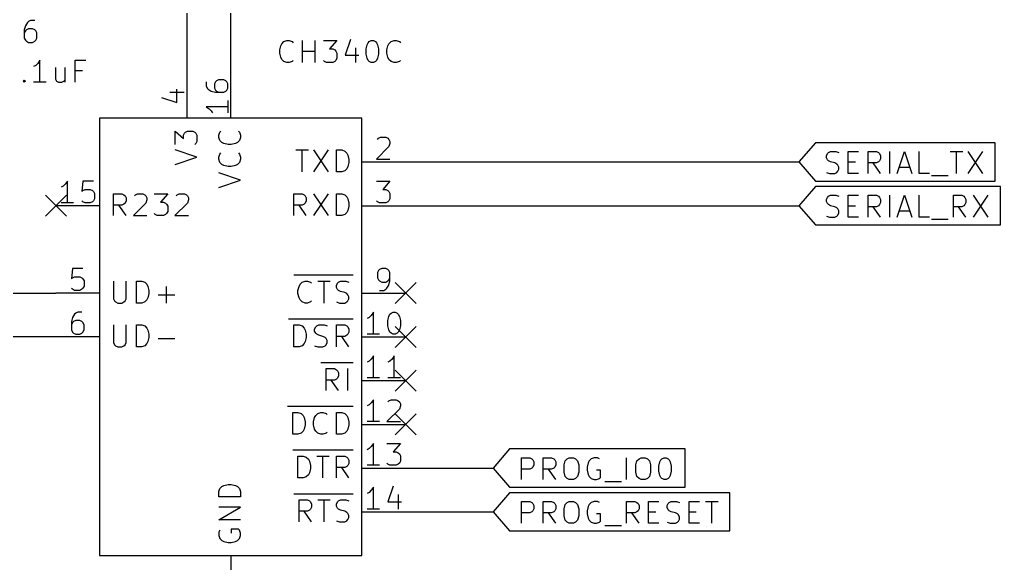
# Model space of a CAD drawing. Extents: x 0.4 to 16.1, y -11.3 to -0.4.
# Drawn here: x 5.917 to 8.161, y -2.918 to -1.675 of the extents above; entities that cross this region are included whole.
import ezdxf

# ---------------------------------------------------------------- set-up
doc = ezdxf.new("R2010")
doc.units = 0
doc.header["$MEASUREMENT"] = 0
for name, color, linetype in [('BLUE4', 5, 'CONTINUOUS'), ('BROWN2', 54, 'CONTINUOUS'), ('CYAN2', 4, 'CONTINUOUS'), ('LYELLOW', 51, 'CONTINUOUS'), ('MAGENTA2', 6, 'CONTINUOUS'), ('MAGENTA3', 221, 'CONTINUOUS')]:
    doc.layers.add(name, color=color, linetype=linetype)

msp = doc.modelspace()

# ---------------------------------------------------------------- linework, layer by layer
at = {"layer": 'BLUE4', "linetype": 'CONTINUOUS'}
for p, q in [((6.34362, -1.81667), (6.34362, -1.82619)), ((6.36505, -1.81667), (6.36267, -1.82143)), ((6.36743, -1.81428), (6.36505, -1.81667)), ((6.37219, -1.8119), (6.36743, -1.81428)), ((6.38409, -1.8119), (6.37219, -1.8119)), ((6.38885, -1.81428), (6.38409, -1.8119)), ((6.39124, -1.81667), (6.38885, -1.81428)), ((6.39362, -1.82143), (6.39124, -1.81667)), ((6.27695, -1.86428), (6.27695, -1.83333)), ((6.34362, -1.82619), (6.346, -1.83095)), ((6.346, -1.83095), (6.34838, -1.83333)), ((6.34838, -1.83333), (6.35552, -1.83809)), ((6.35552, -1.83809), (6.36505, -1.84047)), ((6.36267, -1.82143), (6.36267, -1.83095)), ((6.36267, -1.83095), (6.36505, -1.83571)), ((6.36505, -1.83571), (6.36743, -1.83809)), ((6.36743, -1.83809), (6.37219, -1.84047)), ((6.38409, -1.84047), (6.38885, -1.83809)), ((6.38885, -1.83809), (6.39124, -1.83571)), ((6.39124, -1.83571), (6.39362, -1.83095)), ((6.39362, -1.83095), (6.39362, -1.82143)), ((6.24124, -1.85238), (6.27695, -1.86428)), ((6.26028, -1.84047), (6.29362, -1.84047)), ((6.36505, -1.84047), (6.38409, -1.84047)), ((6.39362, -1.85952), (6.39362, -1.88809)), ((6.39362, -1.87381), (6.34362, -1.87381)), ((6.34362, -1.87381), (6.35076, -1.87857)), ((6.35076, -1.87857), (6.35552, -1.88333)), ((6.35552, -1.88333), (6.3579, -1.88809)), ((6.73571, -1.94838), (6.73809, -1.946)), ((6.73809, -1.946), (6.74285, -1.94362)), ((6.74285, -1.94362), (6.75476, -1.94362)), ((6.75476, -1.94362), (6.75952, -1.946)), ((6.75952, -1.946), (6.7619, -1.94838)), ((6.7619, -1.94838), (6.76428, -1.95314)), ((6.7619, -1.96505), (6.73333, -1.99362)), ((6.76428, -1.9579), (6.7619, -1.96505)), ((6.76428, -1.95314), (6.76428, -1.9579)), ((6.73333, -1.99362), (6.76428, -1.99362)), ((6.01667, -2.05552), (6.0119, -2.0579)), ((6.02143, -2.05076), (6.01667, -2.05552)), ((6.02619, -2.04362), (6.02143, -2.05076)), ((6.02619, -2.09362), (6.02619, -2.04362)), ((6.0619, -2.04362), (6.05952, -2.06743)), ((6.08571, -2.04362), (6.0619, -2.04362)), ((6.0619, -2.06505), (6.06667, -2.06267)), ((6.06667, -2.06267), (6.07857, -2.06267)), ((6.07857, -2.06267), (6.08333, -2.06505)), ((6.73333, -2.04362), (6.76428, -2.04362)), ((6.76428, -2.04362), (6.74762, -2.06267)), ((6.74762, -2.06267), (6.75476, -2.06267)), ((6.75476, -2.06267), (6.75952, -2.06505)), ((6.05952, -2.06743), (6.0619, -2.06505)), ((6.08333, -2.06505), (6.08571, -2.06743)), ((6.08571, -2.06743), (6.08809, -2.07219)), ((6.08809, -2.08409), (6.08571, -2.08885)), ((6.08809, -2.07219), (6.08809, -2.08409)), ((6.75952, -2.06505), (6.7619, -2.06743)), ((6.7619, -2.06743), (6.76428, -2.07219)), ((6.76428, -2.08409), (6.7619, -2.08885)), ((6.76428, -2.07219), (6.76428, -2.08409)), ((6.04047, -2.09362), (6.0119, -2.09362)), ((6.0619, -2.09124), (6.05952, -2.08885)), ((6.06667, -2.09362), (6.0619, -2.09124)), ((6.07857, -2.09362), (6.06667, -2.09362)), ((6.08333, -2.09124), (6.07857, -2.09362)), ((6.08571, -2.08885), (6.08333, -2.09124)), ((6.73571, -2.09124), (6.73333, -2.08885)), ((6.74047, -2.09362), (6.73571, -2.09124)), ((6.75476, -2.09362), (6.74047, -2.09362)), ((6.75952, -2.09124), (6.75476, -2.09362)), ((6.7619, -2.08885), (6.75952, -2.09124)), ((6.03809, -2.24362), (6.03571, -2.26743)), ((6.0619, -2.24362), (6.03809, -2.24362)), ((6.74524, -2.24362), (6.74047, -2.246)), ((6.75476, -2.24362), (6.74524, -2.24362)), ((6.75952, -2.246), (6.75476, -2.24362)), ((6.03571, -2.26743), (6.03809, -2.26505)), ((6.03809, -2.26505), (6.04285, -2.26267)), ((6.04285, -2.26267), (6.05476, -2.26267)), ((6.05476, -2.26267), (6.05952, -2.26505)), ((6.05952, -2.26505), (6.0619, -2.26743)), ((6.73809, -2.24838), (6.73571, -2.25314)), ((6.73571, -2.25314), (6.73571, -2.26505)), ((6.73571, -2.26505), (6.73809, -2.26981)), ((6.74047, -2.246), (6.73809, -2.24838)), ((6.7619, -2.24838), (6.75952, -2.246)), ((6.76428, -2.25314), (6.7619, -2.24838)), ((6.7619, -2.26981), (6.76428, -2.26505)), ((6.76428, -2.27219), (6.76428, -2.25314)), ((6.0619, -2.26743), (6.06428, -2.27219)), ((6.06428, -2.28409), (6.0619, -2.28885)), ((6.06428, -2.27219), (6.06428, -2.28409)), ((6.73809, -2.26981), (6.74047, -2.27219)), ((6.74047, -2.27219), (6.74524, -2.27457)), ((6.74524, -2.27457), (6.75476, -2.27457)), ((6.75476, -2.27457), (6.75952, -2.27219)), ((6.75714, -2.28885), (6.7619, -2.28171)), ((6.75952, -2.27219), (6.7619, -2.26981)), ((6.7619, -2.28171), (6.76428, -2.27219)), ((6.03809, -2.29124), (6.03571, -2.28885)), ((6.04285, -2.29362), (6.03809, -2.29124)), ((6.05476, -2.29362), (6.04285, -2.29362)), ((6.05952, -2.29124), (6.05476, -2.29362)), ((6.0619, -2.28885), (6.05952, -2.29124)), ((6.74047, -2.29362), (6.75, -2.29362)), ((6.75, -2.29362), (6.75476, -2.29124)), ((6.75476, -2.29124), (6.75714, -2.28885)), ((6.03809, -2.35552), (6.03571, -2.36505)), ((6.04285, -2.34838), (6.03809, -2.35552)), ((6.04524, -2.346), (6.04285, -2.34838)), ((6.05, -2.34362), (6.04524, -2.346)), ((6.05952, -2.34362), (6.05, -2.34362)), ((6.71667, -2.35552), (6.7119, -2.3579)), ((6.72143, -2.35076), (6.71667, -2.35552)), ((6.72619, -2.34362), (6.72143, -2.35076)), ((6.72619, -2.39362), (6.72619, -2.34362)), ((6.75952, -2.36267), (6.7619, -2.35314)), ((6.7619, -2.35314), (6.76428, -2.34838)), ((6.76428, -2.34838), (6.76667, -2.346)), ((6.76667, -2.346), (6.77143, -2.34362)), ((6.77143, -2.34362), (6.77619, -2.34362)), ((6.77619, -2.34362), (6.78095, -2.346)), ((6.78095, -2.346), (6.78333, -2.34838)), ((6.78333, -2.34838), (6.78571, -2.35314)), ((6.78571, -2.35314), (6.78809, -2.36267)), ((6.03571, -2.36505), (6.03571, -2.38409)), ((6.03809, -2.36743), (6.03571, -2.37219)), ((6.04047, -2.36505), (6.03809, -2.36743)), ((6.04524, -2.36267), (6.04047, -2.36505)), ((6.05476, -2.36267), (6.04524, -2.36267)), ((6.05952, -2.36505), (6.05476, -2.36267)), ((6.0619, -2.36743), (6.05952, -2.36505)), ((6.06428, -2.37219), (6.0619, -2.36743)), ((6.06428, -2.38409), (6.06428, -2.37219)), ((6.75952, -2.37457), (6.75952, -2.36267)), ((6.7619, -2.38409), (6.75952, -2.37457)), ((6.78809, -2.37457), (6.78571, -2.38409)), ((6.78809, -2.36267), (6.78809, -2.37457)), ((6.03571, -2.38409), (6.03809, -2.38885)), ((6.03809, -2.38885), (6.04047, -2.39124)), ((6.04047, -2.39124), (6.04524, -2.39362)), ((6.04524, -2.39362), (6.05476, -2.39362)), ((6.05476, -2.39362), (6.05952, -2.39124)), ((6.05952, -2.39124), (6.0619, -2.38885)), ((6.0619, -2.38885), (6.06428, -2.38409)), ((6.74047, -2.39362), (6.7119, -2.39362)), ((6.76428, -2.38885), (6.7619, -2.38409)), ((6.76667, -2.39124), (6.76428, -2.38885)), ((6.77143, -2.39362), (6.76667, -2.39124)), ((6.77619, -2.39362), (6.77143, -2.39362)), ((6.78095, -2.39124), (6.77619, -2.39362)), ((6.78333, -2.38885), (6.78095, -2.39124)), ((6.78571, -2.38409), (6.78333, -2.38885)), ((6.72619, -2.44362), (6.72143, -2.45076)), ((6.72619, -2.49362), (6.72619, -2.44362)), ((6.77381, -2.44362), (6.76905, -2.45076)), ((6.77381, -2.49362), (6.77381, -2.44362)), ((6.71667, -2.45552), (6.7119, -2.4579)), ((6.72143, -2.45076), (6.71667, -2.45552)), ((6.76428, -2.45552), (6.75952, -2.4579)), ((6.76905, -2.45076), (6.76428, -2.45552)), ((6.74047, -2.49362), (6.7119, -2.49362)), ((6.78809, -2.49362), (6.75952, -2.49362)), ((6.71667, -2.55552), (6.7119, -2.5579)), ((6.72143, -2.55076), (6.71667, -2.55552)), ((6.72619, -2.54362), (6.72143, -2.55076)), ((6.72619, -2.59362), (6.72619, -2.54362)), ((6.75952, -2.54838), (6.7619, -2.546)), ((6.7619, -2.546), (6.76667, -2.54362)), ((6.76667, -2.54362), (6.77857, -2.54362)), ((6.77857, -2.54362), (6.78333, -2.546)), ((6.78333, -2.546), (6.78571, -2.54838)), ((6.78571, -2.54838), (6.78809, -2.55314)), ((6.78809, -2.5579), (6.78571, -2.56505)), ((6.78809, -2.55314), (6.78809, -2.5579)), ((6.78571, -2.56505), (6.75714, -2.59362)), ((6.74047, -2.59362), (6.7119, -2.59362)), ((6.75714, -2.59362), (6.78809, -2.59362)), ((6.72619, -2.64362), (6.72143, -2.65076)), ((6.72619, -2.69362), (6.72619, -2.64362)), ((6.75714, -2.64362), (6.78809, -2.64362)), ((6.78809, -2.64362), (6.77143, -2.66267)), ((6.71667, -2.65552), (6.7119, -2.6579)), ((6.72143, -2.65076), (6.71667, -2.65552)), ((6.77143, -2.66267), (6.77857, -2.66267)), ((6.77857, -2.66267), (6.78333, -2.66505)), ((6.78333, -2.66505), (6.78571, -2.66743)), ((6.78571, -2.66743), (6.78809, -2.67219)), ((6.75952, -2.69124), (6.75714, -2.68885)), ((6.76428, -2.69362), (6.75952, -2.69124)), ((6.78333, -2.69124), (6.77857, -2.69362)), ((6.78571, -2.68885), (6.78333, -2.69124)), ((6.78809, -2.68409), (6.78571, -2.68885)), ((6.78809, -2.67219), (6.78809, -2.68409)), ((6.74047, -2.69362), (6.7119, -2.69362)), ((6.77857, -2.69362), (6.76428, -2.69362)), ((6.71667, -2.75552), (6.7119, -2.7579)), ((6.72143, -2.75076), (6.71667, -2.75552)), ((6.72619, -2.74362), (6.72143, -2.75076)), ((6.72619, -2.79362), (6.72619, -2.74362)), ((6.77143, -2.74124), (6.75952, -2.77695)), ((6.75952, -2.77695), (6.79047, -2.77695)), ((6.78333, -2.76028), (6.78333, -2.79362)), ((6.74047, -2.79362), (6.7119, -2.79362))]:
    msp.add_line(p, q, dxfattribs=at)
at = {"layer": 'BROWN2', "linetype": 'CONTINUOUS'}
for p, q in [((6.3, -1.9), (6.3, -1.8)), ((6.4, -1.9), (6.4, -1.8)), ((6.1, -1.9), (6.1, -2.9)), ((6.7, -1.9), (6.1, -1.9)), ((6.1, -1.9), (6.1, -2.9)), ((6.7, -1.9), (6.1, -1.9)), ((6.7, -2.9), (6.7, -1.9)), ((6.7, -2.9), (6.7, -1.9)), ((7.7375, -1.95624), (7.7, -2)), ((8.14883, -1.95624), (7.7375, -1.95624)), ((8.14883, -2), (8.14883, -1.95624)), ((7.76265, -1.98572), (7.76503, -1.98095)), ((7.76265, -1.99048), (7.76265, -1.98572)), ((7.76503, -1.99524), (7.76265, -1.99048)), ((7.76503, -1.98095), (7.76741, -1.97857)), ((7.76741, -1.99762), (7.76503, -1.99524)), ((7.76741, -1.97857), (7.77217, -1.97619)), ((7.77217, -1.97619), (7.78407, -1.97619)), ((7.78407, -1.97619), (7.79122, -1.97857)), ((7.81265, -2.02619), (7.81265, -1.97619)), ((7.81265, -1.97619), (7.83646, -1.97619)), ((7.85789, -2.02619), (7.85789, -1.97619)), ((7.85789, -1.97619), (7.87693, -1.97619)), ((7.87693, -1.97619), (7.8817, -1.97857)), ((7.8817, -1.97857), (7.88407, -1.98095)), ((7.88407, -1.98095), (7.88646, -1.98572)), ((7.88646, -1.99286), (7.88407, -1.99762)), ((7.88646, -1.98572), (7.88646, -1.99286)), ((7.90789, -2.02619), (7.90789, -1.97619)), ((7.92455, -2.02619), (7.94122, -1.97619)), ((7.94122, -1.97619), (7.95789, -2.02619)), ((7.97455, -2.02619), (7.97455, -1.97619)), ((8.04598, -1.97619), (8.07455, -1.97619)), ((8.06027, -2.02619), (8.06027, -1.97619)), ((8.08646, -1.97619), (8.11979, -2.02619)), ((8.11979, -1.97619), (8.08646, -2.02619)), ((6.7, -2), (6.8, -2)), ((7.7, -2), (7.7375, -2.04376)), ((7.77217, -2), (7.76741, -1.99762)), ((7.7817, -2.00238), (7.77217, -2)), ((7.78646, -2.00476), (7.7817, -2.00238)), ((7.78884, -2.00715), (7.78646, -2.00476)), ((7.79122, -2.01191), (7.78884, -2.00715)), ((7.78884, -2.02143), (7.79122, -2.01667)), ((7.79122, -2.01667), (7.79122, -2.01191)), ((7.81265, -2), (7.82931, -2)), ((7.87693, -2.00238), (7.85789, -2.00238)), ((7.88646, -2.02619), (7.86979, -2.00238)), ((7.8817, -2), (7.87693, -2.00238)), ((7.88407, -1.99762), (7.8817, -2)), ((7.92931, -2.01191), (7.95313, -2.01191)), ((8.14883, -2.04376), (8.14883, -2)), ((7.76265, -2.02381), (7.76979, -2.02619)), ((7.76979, -2.02619), (7.7817, -2.02619)), ((7.7817, -2.02619), (7.78646, -2.02381)), ((7.78646, -2.02381), (7.78884, -2.02143)), ((7.83646, -2.02619), (7.81265, -2.02619)), ((7.99836, -2.02619), (7.97455, -2.02619)), ((8.00313, -2.03095), (8.04122, -2.03095)), ((7.7375, -2.05624), (7.7, -2.1)), ((7.7375, -2.04376), (8.14883, -2.04376)), ((8.16073, -2.05624), (7.7375, -2.05624)), ((8.16073, -2.1), (8.16073, -2.05624)), ((7.76265, -2.08572), (7.76503, -2.08095)), ((7.76265, -2.09048), (7.76265, -2.08572)), ((7.76503, -2.08095), (7.76741, -2.07857)), ((7.76741, -2.07857), (7.77217, -2.07619)), ((7.77217, -2.07619), (7.78407, -2.07619)), ((7.78407, -2.07619), (7.79122, -2.07857)), ((7.81265, -2.12619), (7.81265, -2.07619)), ((7.81265, -2.07619), (7.83646, -2.07619)), ((7.85789, -2.12619), (7.85789, -2.07619)), ((7.85789, -2.07619), (7.87693, -2.07619)), ((7.87693, -2.07619), (7.8817, -2.07857)), ((7.8817, -2.07857), (7.88407, -2.08095)), ((7.88407, -2.08095), (7.88646, -2.08572)), ((7.88646, -2.08572), (7.88646, -2.09286)), ((7.90789, -2.12619), (7.90789, -2.07619)), ((7.92455, -2.12619), (7.94122, -2.07619)), ((7.94122, -2.07619), (7.95789, -2.12619)), ((7.97455, -2.12619), (7.97455, -2.07619)), ((8.05313, -2.12619), (8.05313, -2.07619)), ((8.05313, -2.07619), (8.07217, -2.07619)), ((8.07217, -2.07619), (8.07693, -2.07857)), ((8.07693, -2.07857), (8.07931, -2.08095)), ((8.07931, -2.08095), (8.0817, -2.08572)), ((8.0817, -2.08572), (8.0817, -2.09286)), ((8.09836, -2.07619), (8.1317, -2.12619)), ((8.1317, -2.07619), (8.09836, -2.12619)), ((6.1, -2.1), (6, -2.1)), ((6.7, -2.1), (6.8, -2.1)), ((7.7, -2.1), (7.7375, -2.14376)), ((7.76503, -2.09524), (7.76265, -2.09048)), ((7.76741, -2.09762), (7.76503, -2.09524)), ((7.77217, -2.1), (7.76741, -2.09762)), ((7.7817, -2.10238), (7.77217, -2.1)), ((7.78646, -2.10476), (7.7817, -2.10238)), ((7.78884, -2.10715), (7.78646, -2.10476)), ((7.79122, -2.11191), (7.78884, -2.10715)), ((7.81265, -2.1), (7.82931, -2.1)), ((7.87693, -2.10238), (7.85789, -2.10238)), ((7.88646, -2.12619), (7.86979, -2.10238)), ((7.8817, -2.1), (7.87693, -2.10238)), ((7.88407, -2.09762), (7.8817, -2.1)), ((7.88646, -2.09286), (7.88407, -2.09762)), ((8.07217, -2.10238), (8.05313, -2.10238)), ((8.0817, -2.12619), (8.06503, -2.10238)), ((8.07693, -2.1), (8.07217, -2.10238)), ((8.07931, -2.09762), (8.07693, -2.1)), ((8.0817, -2.09286), (8.07931, -2.09762)), ((8.16073, -2.14376), (8.16073, -2.1)), ((7.76265, -2.12381), (7.76979, -2.12619)), ((7.76979, -2.12619), (7.7817, -2.12619)), ((7.7817, -2.12619), (7.78646, -2.12381)), ((7.78646, -2.12381), (7.78884, -2.12143)), ((7.78884, -2.12143), (7.79122, -2.11667)), ((7.79122, -2.11667), (7.79122, -2.11191)), ((7.83646, -2.12619), (7.81265, -2.12619)), ((7.92931, -2.11191), (7.95313, -2.11191)), ((7.99836, -2.12619), (7.97455, -2.12619)), ((8.00313, -2.13095), (8.04122, -2.13095)), ((7.7375, -2.14376), (8.16073, -2.14376)), ((6.1, -2.3), (6, -2.3)), ((6.7, -2.3), (6.8, -2.3)), ((6.1, -2.4), (6, -2.4)), ((6.7, -2.4), (6.8, -2.4)), ((6.7, -2.5), (6.8, -2.5)), ((6.7, -2.6), (6.8, -2.6)), ((7.0375, -2.65624), (7, -2.7)), ((7.4393, -2.65624), (7.0375, -2.65624)), ((7.4393, -2.7), (7.4393, -2.65624)), ((7.06503, -2.72619), (7.06503, -2.67619)), ((7.06503, -2.67619), (7.08407, -2.67619)), ((7.08407, -2.67619), (7.08884, -2.67857)), ((7.08884, -2.67857), (7.09122, -2.68095)), ((7.09122, -2.68095), (7.0936, -2.68572)), ((7.0936, -2.68572), (7.0936, -2.69286)), ((7.11503, -2.72619), (7.11503, -2.67619)), ((7.11503, -2.67619), (7.13407, -2.67619)), ((7.13407, -2.67619), (7.13884, -2.67857)), ((7.13884, -2.67857), (7.14122, -2.68095)), ((7.14122, -2.68095), (7.1436, -2.68572)), ((7.1436, -2.68572), (7.1436, -2.69286)), ((7.16265, -2.69286), (7.16503, -2.68333)), ((7.16503, -2.68333), (7.16979, -2.67857)), ((7.16979, -2.67857), (7.17455, -2.67619)), ((7.17455, -2.67619), (7.18407, -2.67619)), ((7.18407, -2.67619), (7.18884, -2.67857)), ((7.18884, -2.67857), (7.1936, -2.68333)), ((7.1936, -2.68333), (7.19598, -2.69286)), ((7.21741, -2.6881), (7.21503, -2.69762)), ((7.21979, -2.68333), (7.21741, -2.6881)), ((7.22455, -2.67857), (7.21979, -2.68333)), ((7.2317, -2.67619), (7.22455, -2.67857)), ((7.23884, -2.67619), (7.2317, -2.67619)), ((7.2436, -2.67857), (7.23884, -2.67619)), ((7.3055, -2.72619), (7.3055, -2.67619)), ((7.32693, -2.69286), (7.32931, -2.68333)), ((7.32931, -2.68333), (7.33407, -2.67857)), ((7.33407, -2.67857), (7.33884, -2.67619)), ((7.33884, -2.67619), (7.34836, -2.67619)), ((7.34836, -2.67619), (7.35313, -2.67857)), ((7.35313, -2.67857), (7.35789, -2.68333)), ((7.35789, -2.68333), (7.36027, -2.69286)), ((7.37931, -2.69524), (7.3817, -2.68572)), ((7.3817, -2.68572), (7.38407, -2.68095)), ((7.38407, -2.68095), (7.38646, -2.67857)), ((7.38646, -2.67857), (7.39122, -2.67619)), ((7.39122, -2.67619), (7.39598, -2.67619)), ((7.39598, -2.67619), (7.40074, -2.67857)), ((7.40074, -2.67857), (7.40313, -2.68095)), ((7.40313, -2.68095), (7.4055, -2.68572)), ((7.4055, -2.68572), (7.40789, -2.69524)), ((6.7, -2.7), (6.8, -2.7)), ((7, -2.7), (7.0375, -2.74376)), ((7.08407, -2.70238), (7.06503, -2.70238)), ((7.08884, -2.7), (7.08407, -2.70238)), ((7.09122, -2.69762), (7.08884, -2.7)), ((7.0936, -2.69286), (7.09122, -2.69762)), ((7.13407, -2.70238), (7.11503, -2.70238)), ((7.1436, -2.72619), (7.12693, -2.70238)), ((7.13884, -2.7), (7.13407, -2.70238)), ((7.14122, -2.69762), (7.13884, -2.7)), ((7.1436, -2.69286), (7.14122, -2.69762)), ((7.16265, -2.70952), (7.16265, -2.69286)), ((7.16503, -2.71905), (7.16265, -2.70952)), ((7.19598, -2.70952), (7.1936, -2.71905)), ((7.19598, -2.69286), (7.19598, -2.70952)), ((7.21503, -2.69762), (7.21503, -2.70476)), ((7.21503, -2.70476), (7.21741, -2.71429)), ((7.21741, -2.71429), (7.21979, -2.71905)), ((7.24598, -2.70476), (7.23646, -2.70476)), ((7.24598, -2.72143), (7.24598, -2.70476)), ((7.32693, -2.70952), (7.32693, -2.69286)), ((7.32931, -2.71905), (7.32693, -2.70952)), ((7.36027, -2.70952), (7.35789, -2.71905)), ((7.36027, -2.69286), (7.36027, -2.70952)), ((7.37931, -2.70715), (7.37931, -2.69524)), ((7.3817, -2.71667), (7.37931, -2.70715)), ((7.40789, -2.70715), (7.4055, -2.71667)), ((7.40789, -2.69524), (7.40789, -2.70715)), ((7.4393, -2.74376), (7.4393, -2.7)), ((7.16979, -2.72381), (7.16503, -2.71905)), ((7.17455, -2.72619), (7.16979, -2.72381)), ((7.18407, -2.72619), (7.17455, -2.72619)), ((7.18884, -2.72381), (7.18407, -2.72619)), ((7.1936, -2.71905), (7.18884, -2.72381)), ((7.21979, -2.71905), (7.22455, -2.72381)), ((7.22455, -2.72381), (7.2317, -2.72619)), ((7.2317, -2.72619), (7.23646, -2.72619)), ((7.23646, -2.72619), (7.2436, -2.72381)), ((7.2436, -2.72381), (7.24598, -2.72143)), ((7.2555, -2.73095), (7.2936, -2.73095)), ((7.33407, -2.72381), (7.32931, -2.71905)), ((7.33884, -2.72619), (7.33407, -2.72381)), ((7.34836, -2.72619), (7.33884, -2.72619)), ((7.35313, -2.72381), (7.34836, -2.72619)), ((7.35789, -2.71905), (7.35313, -2.72381)), ((7.38407, -2.72143), (7.3817, -2.71667)), ((7.38646, -2.72381), (7.38407, -2.72143)), ((7.39122, -2.72619), (7.38646, -2.72381)), ((7.39598, -2.72619), (7.39122, -2.72619)), ((7.40074, -2.72381), (7.39598, -2.72619)), ((7.40313, -2.72143), (7.40074, -2.72381)), ((7.4055, -2.71667), (7.40313, -2.72143)), ((7.0375, -2.75624), (7, -2.8)), ((7.0375, -2.74376), (7.4393, -2.74376)), ((7.54168, -2.75624), (7.0375, -2.75624)), ((7.54168, -2.8), (7.54168, -2.75624)), ((7.06503, -2.82619), (7.06503, -2.77619)), ((7.06503, -2.77619), (7.08407, -2.77619)), ((7.08407, -2.77619), (7.08884, -2.77857)), ((7.08884, -2.77857), (7.09122, -2.78095)), ((7.09122, -2.78095), (7.0936, -2.78572)), ((7.11503, -2.82619), (7.11503, -2.77619)), ((7.11503, -2.77619), (7.13407, -2.77619)), ((7.13407, -2.77619), (7.13884, -2.77857)), ((7.13884, -2.77857), (7.14122, -2.78095)), ((7.14122, -2.78095), (7.1436, -2.78572)), ((7.16503, -2.78333), (7.16979, -2.77857)), ((7.16979, -2.77857), (7.17455, -2.77619)), ((7.17455, -2.77619), (7.18407, -2.77619)), ((7.18407, -2.77619), (7.18884, -2.77857)), ((7.18884, -2.77857), (7.1936, -2.78333)), ((7.22455, -2.77857), (7.21979, -2.78333)), ((7.2317, -2.77619), (7.22455, -2.77857)), ((7.23884, -2.77619), (7.2317, -2.77619)), ((7.2436, -2.77857), (7.23884, -2.77619)), ((7.3055, -2.82619), (7.3055, -2.77619)), ((7.3055, -2.77619), (7.32455, -2.77619)), ((7.32455, -2.77619), (7.32931, -2.77857)), ((7.32931, -2.77857), (7.3317, -2.78095)), ((7.3317, -2.78095), (7.33407, -2.78572)), ((7.3555, -2.82619), (7.3555, -2.77619)), ((7.3555, -2.77619), (7.37931, -2.77619)), ((7.39836, -2.78572), (7.40074, -2.78095)), ((7.40074, -2.78095), (7.40313, -2.77857)), ((7.40313, -2.77857), (7.40789, -2.77619)), ((7.40789, -2.77619), (7.41979, -2.77619)), ((7.41979, -2.77619), (7.42693, -2.77857)), ((7.44836, -2.82619), (7.44836, -2.77619)), ((7.44836, -2.77619), (7.47217, -2.77619)), ((7.48646, -2.77619), (7.51503, -2.77619)), ((7.50074, -2.82619), (7.50074, -2.77619)), ((6.7, -2.8), (6.8, -2.8)), ((7, -2.8), (7.0375, -2.84376)), ((7.08407, -2.80238), (7.06503, -2.80238)), ((7.08884, -2.8), (7.08407, -2.80238)), ((7.09122, -2.79762), (7.08884, -2.8)), ((7.0936, -2.79286), (7.09122, -2.79762)), ((7.0936, -2.78572), (7.0936, -2.79286)), ((7.13407, -2.80238), (7.11503, -2.80238)), ((7.1436, -2.82619), (7.12693, -2.80238)), ((7.13884, -2.8), (7.13407, -2.80238)), ((7.14122, -2.79762), (7.13884, -2.8)), ((7.1436, -2.79286), (7.14122, -2.79762)), ((7.1436, -2.78572), (7.1436, -2.79286)), ((7.16265, -2.79286), (7.16503, -2.78333)), ((7.16265, -2.80952), (7.16265, -2.79286)), ((7.1936, -2.78333), (7.19598, -2.79286)), ((7.19598, -2.79286), (7.19598, -2.80952)), ((7.21741, -2.7881), (7.21503, -2.79762)), ((7.21503, -2.79762), (7.21503, -2.80476)), ((7.21979, -2.78333), (7.21741, -2.7881)), ((7.32455, -2.80238), (7.3055, -2.80238)), ((7.33407, -2.82619), (7.31741, -2.80238)), ((7.32931, -2.8), (7.32455, -2.80238)), ((7.3317, -2.79762), (7.32931, -2.8)), ((7.33407, -2.79286), (7.3317, -2.79762)), ((7.33407, -2.78572), (7.33407, -2.79286)), ((7.3555, -2.8), (7.37217, -2.8)), ((7.39836, -2.79048), (7.39836, -2.78572)), ((7.40074, -2.79524), (7.39836, -2.79048)), ((7.40313, -2.79762), (7.40074, -2.79524)), ((7.40789, -2.8), (7.40313, -2.79762)), ((7.41741, -2.80238), (7.40789, -2.8)), ((7.42217, -2.80476), (7.41741, -2.80238)), ((7.44836, -2.8), (7.46503, -2.8)), ((7.54168, -2.84376), (7.54168, -2.8)), ((7.16503, -2.81905), (7.16265, -2.80952)), ((7.16979, -2.82381), (7.16503, -2.81905)), ((7.17455, -2.82619), (7.16979, -2.82381)), ((7.18407, -2.82619), (7.17455, -2.82619)), ((7.18884, -2.82381), (7.18407, -2.82619)), ((7.1936, -2.81905), (7.18884, -2.82381)), ((7.19598, -2.80952), (7.1936, -2.81905)), ((7.21503, -2.80476), (7.21741, -2.81429)), ((7.21741, -2.81429), (7.21979, -2.81905)), ((7.21979, -2.81905), (7.22455, -2.82381)), ((7.22455, -2.82381), (7.2317, -2.82619)), ((7.2317, -2.82619), (7.23646, -2.82619)), ((7.24598, -2.80476), (7.23646, -2.80476)), ((7.23646, -2.82619), (7.2436, -2.82381)), ((7.2436, -2.82381), (7.24598, -2.82143)), ((7.24598, -2.82143), (7.24598, -2.80476)), ((7.37931, -2.82619), (7.3555, -2.82619)), ((7.39836, -2.82381), (7.4055, -2.82619)), ((7.4055, -2.82619), (7.41741, -2.82619)), ((7.41741, -2.82619), (7.42217, -2.82381)), ((7.42455, -2.80715), (7.42217, -2.80476)), ((7.42217, -2.82381), (7.42455, -2.82143)), ((7.42693, -2.81191), (7.42455, -2.80715)), ((7.42455, -2.82143), (7.42693, -2.81667)), ((7.42693, -2.81667), (7.42693, -2.81191)), ((7.47217, -2.82619), (7.44836, -2.82619)), ((7.0375, -2.84376), (7.54168, -2.84376)), ((7.2555, -2.83095), (7.2936, -2.83095)), ((6.1, -2.9), (6.7, -2.9)), ((6.1, -2.9), (6.7, -2.9)), ((6.4, -2.9), (6.4, -3))]:
    msp.add_line(p, q, dxfattribs=at)
at = {"layer": 'CYAN2', "linetype": 'CONTINUOUS'}
for p, q in [((5.976, -2.076), (6.024, -2.124)), ((6.024, -2.076), (5.976, -2.124)), ((6.776, -2.276), (6.824, -2.324)), ((6.824, -2.276), (6.776, -2.324)), ((6.776, -2.376), (6.824, -2.424)), ((6.824, -2.376), (6.776, -2.424)), ((6.776, -2.476), (6.824, -2.524)), ((6.824, -2.476), (6.776, -2.524)), ((6.776, -2.576), (6.824, -2.624)), ((6.824, -2.576), (6.776, -2.624))]:
    msp.add_line(p, q, dxfattribs=at)
at = {"layer": 'LYELLOW', "linetype": 'CONTINUOUS'}
for p, q in [((6.1, -1.9), (6.1, -2.9)), ((6.7, -1.9), (6.1, -1.9)), ((6.7, -2.9), (6.7, -1.9)), ((6.1, -2.9), (6.7, -2.9))]:
    msp.add_line(p, q, dxfattribs=at)
at = {"layer": 'MAGENTA2', "linetype": 'CONTINUOUS'}
for p, q in [((5.93479, -1.68138), (5.93003, -1.68852)), ((5.93717, -1.679), (5.93479, -1.68138)), ((5.94193, -1.67662), (5.93717, -1.679)), ((5.95146, -1.67662), (5.94193, -1.67662)), ((5.93003, -1.68852), (5.92765, -1.69805)), ((5.92765, -1.69805), (5.92765, -1.71709)), ((5.93003, -1.70043), (5.92765, -1.70519)), ((5.93241, -1.69805), (5.93003, -1.70043)), ((5.93717, -1.69567), (5.93241, -1.69805)), ((5.94669, -1.69567), (5.93717, -1.69567)), ((5.95146, -1.69805), (5.94669, -1.69567)), ((5.95383, -1.70043), (5.95146, -1.69805)), ((5.95622, -1.70519), (5.95383, -1.70043)), ((5.95622, -1.71709), (5.95622, -1.70519)), ((5.92765, -1.71709), (5.93003, -1.72185)), ((5.93003, -1.72185), (5.93241, -1.72424)), ((5.93241, -1.72424), (5.93717, -1.72662)), ((5.93717, -1.72662), (5.94669, -1.72662)), ((5.94669, -1.72662), (5.95146, -1.72424)), ((5.95146, -1.72424), (5.95383, -1.72185)), ((5.95383, -1.72185), (5.95622, -1.71709)), ((6.51667, -1.72976), (6.52143, -1.725)), ((6.52143, -1.725), (6.52857, -1.72262)), ((6.52857, -1.72262), (6.53333, -1.72262)), ((6.53333, -1.72262), (6.54047, -1.725)), ((6.54047, -1.725), (6.54285, -1.72738)), ((6.56428, -1.77262), (6.56428, -1.72262)), ((6.59285, -1.77262), (6.59285, -1.72262)), ((6.6119, -1.72262), (6.64285, -1.72262)), ((6.64285, -1.72262), (6.62619, -1.74167)), ((6.67381, -1.72024), (6.6619, -1.75595)), ((6.7119, -1.73214), (6.71428, -1.72738)), ((6.71428, -1.72738), (6.71667, -1.725)), ((6.71667, -1.725), (6.72143, -1.72262)), ((6.72143, -1.72262), (6.72619, -1.72262)), ((6.72619, -1.72262), (6.73095, -1.725)), ((6.73095, -1.725), (6.73333, -1.72738)), ((6.73333, -1.72738), (6.73571, -1.73214)), ((6.7619, -1.72976), (6.76667, -1.725)), ((6.76667, -1.725), (6.77381, -1.72262)), ((6.77381, -1.72262), (6.77857, -1.72262)), ((6.77857, -1.72262), (6.78571, -1.725)), ((6.78571, -1.725), (6.78809, -1.72738)), ((6.5119, -1.74405), (6.51428, -1.73452)), ((6.5119, -1.75119), (6.5119, -1.74405)), ((6.51428, -1.73452), (6.51667, -1.72976)), ((6.56428, -1.74643), (6.59285, -1.74643)), ((6.62619, -1.74167), (6.63333, -1.74167)), ((6.63333, -1.74167), (6.63809, -1.74405)), ((6.63809, -1.74405), (6.64047, -1.74643)), ((6.64047, -1.74643), (6.64285, -1.75119)), ((6.68571, -1.73928), (6.68571, -1.77262)), ((6.70952, -1.74167), (6.7119, -1.73214)), ((6.70952, -1.75357), (6.70952, -1.74167)), ((6.73571, -1.73214), (6.73809, -1.74167)), ((6.73809, -1.74167), (6.73809, -1.75357)), ((6.75714, -1.74405), (6.75952, -1.73452)), ((6.75714, -1.75119), (6.75714, -1.74405)), ((6.75952, -1.73452), (6.7619, -1.72976)), ((5.96336, -1.76762), (5.9586, -1.77476)), ((5.96336, -1.81762), (5.96336, -1.76762)), ((6.04431, -1.81762), (6.04431, -1.76762)), ((6.04431, -1.76762), (6.06812, -1.76762)), ((6.51428, -1.76071), (6.5119, -1.75119)), ((6.51667, -1.76547), (6.51428, -1.76071)), ((6.52143, -1.77024), (6.51667, -1.76547)), ((6.52857, -1.77262), (6.52143, -1.77024)), ((6.54047, -1.77024), (6.53333, -1.77262)), ((6.54285, -1.76785), (6.54047, -1.77024)), ((6.61428, -1.77024), (6.6119, -1.76785)), ((6.61905, -1.77262), (6.61428, -1.77024)), ((6.63809, -1.77024), (6.63333, -1.77262)), ((6.64047, -1.76785), (6.63809, -1.77024)), ((6.64285, -1.76309), (6.64047, -1.76785)), ((6.64285, -1.75119), (6.64285, -1.76309)), ((6.6619, -1.75595), (6.69285, -1.75595)), ((6.7119, -1.76309), (6.70952, -1.75357)), ((6.71428, -1.76785), (6.7119, -1.76309)), ((6.71667, -1.77024), (6.71428, -1.76785)), ((6.72143, -1.77262), (6.71667, -1.77024)), ((6.73095, -1.77024), (6.72619, -1.77262)), ((6.73333, -1.76785), (6.73095, -1.77024)), ((6.73571, -1.76309), (6.73333, -1.76785)), ((6.73809, -1.75357), (6.73571, -1.76309)), ((6.75952, -1.76071), (6.75714, -1.75119)), ((6.7619, -1.76547), (6.75952, -1.76071)), ((6.76667, -1.77024), (6.7619, -1.76547)), ((6.77381, -1.77262), (6.76667, -1.77024)), ((6.78571, -1.77024), (6.77857, -1.77262)), ((6.78809, -1.76785), (6.78571, -1.77024)), ((5.95384, -1.77952), (5.94907, -1.7819)), ((5.9586, -1.77476), (5.95384, -1.77952)), ((5.99907, -1.78428), (5.99907, -1.81047)), ((6.0205, -1.78428), (6.0205, -1.81762)), ((6.06098, -1.79143), (6.04431, -1.79143)), ((6.53333, -1.77262), (6.52857, -1.77262)), ((6.63333, -1.77262), (6.61905, -1.77262)), ((6.72619, -1.77262), (6.72143, -1.77262)), ((6.77857, -1.77262), (6.77381, -1.77262)), ((5.92527, -1.81524), (5.92765, -1.81285)), ((5.92765, -1.81762), (5.92527, -1.81524)), ((5.92765, -1.81285), (5.93003, -1.81524)), ((5.92765, -1.81285), (5.92765, -1.81762)), ((5.93003, -1.81524), (5.92765, -1.81762)), ((5.99907, -1.81047), (6.00146, -1.81524)), ((6.00146, -1.81524), (6.00622, -1.81762)), ((6.01336, -1.81762), (6.01812, -1.81524)), ((6.01812, -1.81524), (6.0205, -1.81285)), ((5.97765, -1.81762), (5.94907, -1.81762)), ((6.00622, -1.81762), (6.01336, -1.81762)), ((6.27262, -1.96047), (6.27262, -1.92952)), ((6.27262, -1.92952), (6.29167, -1.94619)), ((6.29643, -1.9319), (6.30119, -1.92952)), ((6.30119, -1.92952), (6.31309, -1.92952)), ((6.31309, -1.92952), (6.31785, -1.9319)), ((6.375, -1.9319), (6.37738, -1.92952)), ((6.41785, -1.92952), (6.42024, -1.9319)), ((6.29167, -1.93905), (6.29405, -1.93428)), ((6.29167, -1.94619), (6.29167, -1.93905)), ((6.29405, -1.93428), (6.29643, -1.9319)), ((6.31785, -1.9319), (6.32024, -1.93428)), ((6.32024, -1.93428), (6.32262, -1.93905)), ((6.32262, -1.93905), (6.32262, -1.95333)), ((6.37262, -1.93905), (6.375, -1.9319)), ((6.37262, -1.94381), (6.37262, -1.93905)), ((6.375, -1.95095), (6.37262, -1.94381)), ((6.37976, -1.95571), (6.375, -1.95095)), ((6.42024, -1.95095), (6.41547, -1.95571)), ((6.42024, -1.9319), (6.42262, -1.93905)), ((6.42262, -1.94381), (6.42024, -1.95095)), ((6.42262, -1.93905), (6.42262, -1.94381)), ((6.32262, -1.98905), (6.27262, -1.97238)), ((6.32024, -1.95809), (6.31785, -1.96047)), ((6.32262, -1.95333), (6.32024, -1.95809)), ((6.38452, -1.95809), (6.37976, -1.95571)), ((6.39405, -1.96047), (6.38452, -1.95809)), ((6.40119, -1.96047), (6.39405, -1.96047)), ((6.41071, -1.95809), (6.40119, -1.96047)), ((6.41547, -1.95571), (6.41071, -1.95809)), ((6.54905, -1.97262), (6.57762, -1.97262)), ((6.56333, -2.02262), (6.56333, -1.97262)), ((6.58952, -1.97262), (6.62285, -2.02262)), ((6.62285, -1.97262), (6.58952, -2.02262)), ((6.6419, -2.02262), (6.6419, -1.97262)), ((6.6419, -1.97262), (6.65381, -1.97262)), ((6.65381, -1.97262), (6.66095, -1.975)), ((6.27262, -2.00571), (6.32262, -1.98905)), ((6.37262, -1.98905), (6.375, -1.9819)), ((6.37262, -1.99381), (6.37262, -1.98905)), ((6.375, -2.00095), (6.37262, -1.99381)), ((6.375, -1.9819), (6.37738, -1.97952)), ((6.41785, -1.97952), (6.42024, -1.9819)), ((6.42024, -1.9819), (6.42262, -1.98905)), ((6.42262, -1.99381), (6.42024, -2.00095)), ((6.42262, -1.98905), (6.42262, -1.99381)), ((6.66095, -1.975), (6.66571, -1.97976)), ((6.66571, -1.97976), (6.66809, -1.98452)), ((6.66809, -1.98452), (6.67047, -1.99405)), ((6.67047, -1.99405), (6.67047, -2.00119)), ((6.37976, -2.00571), (6.375, -2.00095)), ((6.38452, -2.00809), (6.37976, -2.00571)), ((6.39405, -2.01047), (6.38452, -2.00809)), ((6.40119, -2.01047), (6.39405, -2.01047)), ((6.41071, -2.00809), (6.40119, -2.01047)), ((6.41547, -2.00571), (6.41071, -2.00809)), ((6.42024, -2.00095), (6.41547, -2.00571)), ((6.66571, -2.01547), (6.66095, -2.02024)), ((6.66809, -2.01071), (6.66571, -2.01547)), ((6.67047, -2.00119), (6.66809, -2.01071)), ((6.42262, -2.04143), (6.37262, -2.02476)), ((6.37262, -2.05809), (6.42262, -2.04143)), ((6.65381, -2.02262), (6.6419, -2.02262)), ((6.66095, -2.02024), (6.65381, -2.02262)), ((6.1319, -2.12262), (6.1319, -2.07262)), ((6.1319, -2.07262), (6.15095, -2.07262)), ((6.15095, -2.07262), (6.15571, -2.075)), ((6.15571, -2.075), (6.15809, -2.07738)), ((6.15809, -2.07738), (6.16047, -2.08214)), ((6.16047, -2.08214), (6.16047, -2.08928)), ((6.17952, -2.07738), (6.1819, -2.075)), ((6.1819, -2.075), (6.18667, -2.07262)), ((6.18667, -2.07262), (6.19857, -2.07262)), ((6.19857, -2.07262), (6.20333, -2.075)), ((6.20333, -2.075), (6.20571, -2.07738)), ((6.20571, -2.07738), (6.20809, -2.08214)), ((6.20809, -2.08214), (6.20809, -2.0869)), ((6.22476, -2.07262), (6.25571, -2.07262)), ((6.25571, -2.07262), (6.23905, -2.09167)), ((6.27476, -2.07738), (6.27714, -2.075)), ((6.27714, -2.075), (6.2819, -2.07262)), ((6.2819, -2.07262), (6.29381, -2.07262)), ((6.29381, -2.07262), (6.29857, -2.075)), ((6.29857, -2.075), (6.30095, -2.07738)), ((6.30095, -2.07738), (6.30333, -2.08214)), ((6.30333, -2.08214), (6.30333, -2.0869)), ((6.54428, -2.12262), (6.54428, -2.07262)), ((6.54428, -2.07262), (6.56333, -2.07262)), ((6.56333, -2.07262), (6.56809, -2.075)), ((6.56809, -2.075), (6.57047, -2.07738)), ((6.57047, -2.07738), (6.57285, -2.08214)), ((6.57285, -2.08214), (6.57285, -2.08928)), ((6.58952, -2.07262), (6.62285, -2.12262)), ((6.62285, -2.07262), (6.58952, -2.12262)), ((6.6419, -2.12262), (6.6419, -2.07262)), ((6.6419, -2.07262), (6.65381, -2.07262)), ((6.65381, -2.07262), (6.66095, -2.075)), ((6.66095, -2.075), (6.66571, -2.07976)), ((6.66571, -2.07976), (6.66809, -2.08452)), ((6.66809, -2.08452), (6.67047, -2.09405)), ((6.15095, -2.09881), (6.1319, -2.09881)), ((6.16047, -2.12262), (6.14381, -2.09881)), ((6.15571, -2.09643), (6.15095, -2.09881)), ((6.15809, -2.09405), (6.15571, -2.09643)), ((6.16047, -2.08928), (6.15809, -2.09405)), ((6.20571, -2.09405), (6.17714, -2.12262)), ((6.20809, -2.0869), (6.20571, -2.09405)), ((6.23905, -2.09167), (6.24619, -2.09167)), ((6.24619, -2.09167), (6.25095, -2.09405)), ((6.25095, -2.09405), (6.25333, -2.09643)), ((6.25333, -2.09643), (6.25571, -2.10119)), ((6.25571, -2.10119), (6.25571, -2.11309)), ((6.30095, -2.09405), (6.27238, -2.12262)), ((6.30333, -2.0869), (6.30095, -2.09405)), ((6.56333, -2.09881), (6.54428, -2.09881)), ((6.57285, -2.12262), (6.55619, -2.09881)), ((6.56809, -2.09643), (6.56333, -2.09881)), ((6.57047, -2.09405), (6.56809, -2.09643)), ((6.57285, -2.08928), (6.57047, -2.09405)), ((6.67047, -2.10119), (6.66809, -2.11071)), ((6.67047, -2.09405), (6.67047, -2.10119)), ((6.17714, -2.12262), (6.20809, -2.12262)), ((6.22714, -2.12024), (6.22476, -2.11785)), ((6.2319, -2.12262), (6.22714, -2.12024)), ((6.24619, -2.12262), (6.2319, -2.12262)), ((6.25095, -2.12024), (6.24619, -2.12262)), ((6.25333, -2.11785), (6.25095, -2.12024)), ((6.25571, -2.11309), (6.25333, -2.11785)), ((6.27238, -2.12262), (6.30333, -2.12262)), ((6.65381, -2.12262), (6.6419, -2.12262)), ((6.66095, -2.12024), (6.65381, -2.12262)), ((6.66571, -2.11547), (6.66095, -2.12024)), ((6.66809, -2.11071), (6.66571, -2.11547)), ((6.54428, -2.2585), (6.59428, -2.2585)), ((6.59428, -2.2585), (6.63238, -2.2585)), ((6.63238, -2.2585), (6.68, -2.2585)), ((6.1319, -2.27262), (6.1319, -2.31309)), ((6.16047, -2.31309), (6.16047, -2.27262)), ((6.18428, -2.32262), (6.18428, -2.27262)), ((6.18428, -2.27262), (6.19619, -2.27262)), ((6.19619, -2.27262), (6.20333, -2.275)), ((6.20333, -2.275), (6.20809, -2.27976)), ((6.20809, -2.27976), (6.21047, -2.28452)), ((6.21047, -2.28452), (6.21285, -2.29405)), ((6.25333, -2.32262), (6.25333, -2.28452)), ((6.55381, -2.29405), (6.55619, -2.28452)), ((6.55619, -2.28452), (6.55857, -2.27976)), ((6.55857, -2.27976), (6.56333, -2.275)), ((6.56333, -2.275), (6.57047, -2.27262)), ((6.57047, -2.27262), (6.57524, -2.27262)), ((6.57524, -2.27262), (6.58238, -2.275)), ((6.58238, -2.275), (6.58476, -2.27738)), ((6.59905, -2.27262), (6.62762, -2.27262)), ((6.61333, -2.32262), (6.61333, -2.27262)), ((6.6419, -2.28214), (6.64428, -2.27738)), ((6.6419, -2.2869), (6.6419, -2.28214)), ((6.64428, -2.29167), (6.6419, -2.2869)), ((6.64428, -2.27738), (6.64667, -2.275)), ((6.64667, -2.275), (6.65143, -2.27262)), ((6.65143, -2.27262), (6.66333, -2.27262)), ((6.66333, -2.27262), (6.67047, -2.275)), ((6.21047, -2.31071), (6.20809, -2.31547)), ((6.21285, -2.30119), (6.21047, -2.31071)), ((6.21285, -2.29405), (6.21285, -2.30119)), ((6.23428, -2.30357), (6.27238, -2.30357)), ((6.55381, -2.30119), (6.55381, -2.29405)), ((6.55619, -2.31071), (6.55381, -2.30119)), ((6.55857, -2.31547), (6.55619, -2.31071)), ((6.64667, -2.29405), (6.64428, -2.29167)), ((6.65143, -2.29643), (6.64667, -2.29405)), ((6.66095, -2.29881), (6.65143, -2.29643)), ((6.66571, -2.30119), (6.66095, -2.29881)), ((6.66809, -2.30357), (6.66571, -2.30119)), ((6.67047, -2.30833), (6.66809, -2.30357)), ((6.67047, -2.31309), (6.67047, -2.30833)), ((6.1319, -2.31309), (6.13428, -2.31785)), ((6.13428, -2.31785), (6.13667, -2.32024)), ((6.13667, -2.32024), (6.14143, -2.32262)), ((6.14143, -2.32262), (6.15095, -2.32262)), ((6.15095, -2.32262), (6.15571, -2.32024)), ((6.15571, -2.32024), (6.15809, -2.31785)), ((6.15809, -2.31785), (6.16047, -2.31309)), ((6.19619, -2.32262), (6.18428, -2.32262)), ((6.20333, -2.32024), (6.19619, -2.32262)), ((6.20809, -2.31547), (6.20333, -2.32024)), ((6.56333, -2.32024), (6.55857, -2.31547)), ((6.57047, -2.32262), (6.56333, -2.32024)), ((6.57524, -2.32262), (6.57047, -2.32262)), ((6.58238, -2.32024), (6.57524, -2.32262)), ((6.58476, -2.31785), (6.58238, -2.32024)), ((6.6419, -2.32024), (6.64905, -2.32262)), ((6.64905, -2.32262), (6.66095, -2.32262)), ((6.66095, -2.32262), (6.66571, -2.32024)), ((6.66571, -2.32024), (6.66809, -2.31785)), ((6.66809, -2.31785), (6.67047, -2.31309)), ((6.1319, -2.37262), (6.1319, -2.41309)), ((6.16047, -2.41309), (6.16047, -2.37262)), ((6.18428, -2.42262), (6.18428, -2.37262)), ((6.18428, -2.37262), (6.19619, -2.37262)), ((6.19619, -2.37262), (6.20333, -2.375)), ((6.20333, -2.375), (6.20809, -2.37976)), ((6.53238, -2.3585), (6.58238, -2.3585)), ((6.54428, -2.42262), (6.54428, -2.37262)), ((6.54428, -2.37262), (6.55619, -2.37262)), ((6.55619, -2.37262), (6.56333, -2.375)), ((6.56333, -2.375), (6.56809, -2.37976)), ((6.58238, -2.3585), (6.63, -2.3585)), ((6.5919, -2.38214), (6.59428, -2.37738)), ((6.59428, -2.37738), (6.59667, -2.375)), ((6.59667, -2.375), (6.60143, -2.37262)), ((6.60143, -2.37262), (6.61333, -2.37262)), ((6.61333, -2.37262), (6.62047, -2.375)), ((6.63, -2.3585), (6.68, -2.3585)), ((6.6419, -2.42262), (6.6419, -2.37262)), ((6.6419, -2.37262), (6.66095, -2.37262)), ((6.66095, -2.37262), (6.66571, -2.375)), ((6.66571, -2.375), (6.66809, -2.37738)), ((6.66809, -2.37738), (6.67047, -2.38214)), ((6.20809, -2.37976), (6.21047, -2.38452)), ((6.21047, -2.38452), (6.21285, -2.39405)), ((6.21285, -2.39405), (6.21285, -2.40119)), ((6.56809, -2.37976), (6.57047, -2.38452)), ((6.57047, -2.38452), (6.57285, -2.39405)), ((6.57285, -2.39405), (6.57285, -2.40119)), ((6.5919, -2.3869), (6.5919, -2.38214)), ((6.59428, -2.39167), (6.5919, -2.3869)), ((6.59667, -2.39405), (6.59428, -2.39167)), ((6.60143, -2.39643), (6.59667, -2.39405)), ((6.61095, -2.39881), (6.60143, -2.39643)), ((6.61571, -2.40119), (6.61095, -2.39881)), ((6.66095, -2.39881), (6.6419, -2.39881)), ((6.67047, -2.42262), (6.65381, -2.39881)), ((6.66571, -2.39643), (6.66095, -2.39881)), ((6.66809, -2.39405), (6.66571, -2.39643)), ((6.67047, -2.38928), (6.66809, -2.39405)), ((6.67047, -2.38214), (6.67047, -2.38928)), ((6.1319, -2.41309), (6.13428, -2.41785)), ((6.13428, -2.41785), (6.13667, -2.42024)), ((6.13667, -2.42024), (6.14143, -2.42262)), ((6.14143, -2.42262), (6.15095, -2.42262)), ((6.15095, -2.42262), (6.15571, -2.42024)), ((6.15571, -2.42024), (6.15809, -2.41785)), ((6.15809, -2.41785), (6.16047, -2.41309)), ((6.19619, -2.42262), (6.18428, -2.42262)), ((6.20333, -2.42024), (6.19619, -2.42262)), ((6.20809, -2.41547), (6.20333, -2.42024)), ((6.21047, -2.41071), (6.20809, -2.41547)), ((6.21285, -2.40119), (6.21047, -2.41071)), ((6.23428, -2.40357), (6.27238, -2.40357)), ((6.55619, -2.42262), (6.54428, -2.42262)), ((6.56333, -2.42024), (6.55619, -2.42262)), ((6.56809, -2.41547), (6.56333, -2.42024)), ((6.57047, -2.41071), (6.56809, -2.41547)), ((6.57285, -2.40119), (6.57047, -2.41071)), ((6.5919, -2.42024), (6.59905, -2.42262)), ((6.59905, -2.42262), (6.61095, -2.42262)), ((6.61095, -2.42262), (6.61571, -2.42024)), ((6.61809, -2.40357), (6.61571, -2.40119)), ((6.61571, -2.42024), (6.61809, -2.41785)), ((6.62047, -2.40833), (6.61809, -2.40357)), ((6.61809, -2.41785), (6.62047, -2.41309)), ((6.62047, -2.41309), (6.62047, -2.40833)), ((6.60619, -2.4585), (6.65619, -2.4585)), ((6.65619, -2.4585), (6.68, -2.4585)), ((6.61809, -2.52262), (6.61809, -2.47262)), ((6.61809, -2.47262), (6.63714, -2.47262)), ((6.63714, -2.47262), (6.6419, -2.475)), ((6.6419, -2.475), (6.64428, -2.47738)), ((6.64428, -2.47738), (6.64667, -2.48214)), ((6.64667, -2.48928), (6.64428, -2.49405)), ((6.64667, -2.48214), (6.64667, -2.48928)), ((6.66809, -2.52262), (6.66809, -2.47262)), ((6.63714, -2.49881), (6.61809, -2.49881)), ((6.64667, -2.52262), (6.63, -2.49881)), ((6.6419, -2.49643), (6.63714, -2.49881)), ((6.64428, -2.49405), (6.6419, -2.49643)), ((6.53, -2.5585), (6.58, -2.5585)), ((6.5419, -2.62262), (6.5419, -2.57262)), ((6.5419, -2.57262), (6.55381, -2.57262)), ((6.55381, -2.57262), (6.56095, -2.575)), ((6.56095, -2.575), (6.56571, -2.57976)), ((6.56571, -2.57976), (6.56809, -2.58452)), ((6.58, -2.5585), (6.63, -2.5585)), ((6.5919, -2.58452), (6.59428, -2.57976)), ((6.59428, -2.57976), (6.59905, -2.575)), ((6.59905, -2.575), (6.60619, -2.57262)), ((6.60619, -2.57262), (6.61095, -2.57262)), ((6.61095, -2.57262), (6.61809, -2.575)), ((6.61809, -2.575), (6.62047, -2.57738)), ((6.63, -2.5585), (6.68, -2.5585)), ((6.6419, -2.62262), (6.6419, -2.57262)), ((6.6419, -2.57262), (6.65381, -2.57262)), ((6.65381, -2.57262), (6.66095, -2.575)), ((6.66095, -2.575), (6.66571, -2.57976)), ((6.66571, -2.57976), (6.66809, -2.58452)), ((6.56809, -2.58452), (6.57047, -2.59405)), ((6.57047, -2.60119), (6.56809, -2.61071)), ((6.57047, -2.59405), (6.57047, -2.60119)), ((6.58952, -2.59405), (6.5919, -2.58452)), ((6.58952, -2.60119), (6.58952, -2.59405)), ((6.5919, -2.61071), (6.58952, -2.60119)), ((6.66809, -2.58452), (6.67047, -2.59405)), ((6.67047, -2.60119), (6.66809, -2.61071)), ((6.67047, -2.59405), (6.67047, -2.60119)), ((6.55381, -2.62262), (6.5419, -2.62262)), ((6.56095, -2.62024), (6.55381, -2.62262)), ((6.56571, -2.61547), (6.56095, -2.62024)), ((6.56809, -2.61071), (6.56571, -2.61547)), ((6.59428, -2.61547), (6.5919, -2.61071)), ((6.59905, -2.62024), (6.59428, -2.61547)), ((6.60619, -2.62262), (6.59905, -2.62024)), ((6.61095, -2.62262), (6.60619, -2.62262)), ((6.61809, -2.62024), (6.61095, -2.62262)), ((6.62047, -2.61785), (6.61809, -2.62024)), ((6.65381, -2.62262), (6.6419, -2.62262)), ((6.66095, -2.62024), (6.65381, -2.62262)), ((6.66571, -2.61547), (6.66095, -2.62024)), ((6.66809, -2.61071), (6.66571, -2.61547)), ((6.5419, -2.6585), (6.5919, -2.6585)), ((6.5919, -2.6585), (6.63, -2.6585)), ((6.63, -2.6585), (6.68, -2.6585)), ((6.55381, -2.72262), (6.55381, -2.67262)), ((6.55381, -2.67262), (6.56571, -2.67262)), ((6.56571, -2.67262), (6.57285, -2.675)), ((6.57285, -2.675), (6.57762, -2.67976)), ((6.57762, -2.67976), (6.58, -2.68452)), ((6.58, -2.68452), (6.58238, -2.69405)), ((6.59667, -2.67262), (6.62524, -2.67262)), ((6.61095, -2.72262), (6.61095, -2.67262)), ((6.6419, -2.72262), (6.6419, -2.67262)), ((6.6419, -2.67262), (6.66095, -2.67262)), ((6.66095, -2.67262), (6.66571, -2.675)), ((6.66571, -2.675), (6.66809, -2.67738)), ((6.66809, -2.67738), (6.67047, -2.68214)), ((6.67047, -2.68928), (6.66809, -2.69405)), ((6.67047, -2.68214), (6.67047, -2.68928)), ((6.58, -2.71071), (6.57762, -2.71547)), ((6.58238, -2.70119), (6.58, -2.71071)), ((6.58238, -2.69405), (6.58238, -2.70119)), ((6.66095, -2.69881), (6.6419, -2.69881)), ((6.67047, -2.72262), (6.65381, -2.69881)), ((6.66571, -2.69643), (6.66095, -2.69881)), ((6.66809, -2.69405), (6.66571, -2.69643)), ((6.38452, -2.73952), (6.39405, -2.73714)), ((6.39405, -2.73714), (6.40119, -2.73714)), ((6.40119, -2.73714), (6.41071, -2.73952)), ((6.56571, -2.72262), (6.55381, -2.72262)), ((6.57285, -2.72024), (6.56571, -2.72262)), ((6.57762, -2.71547), (6.57285, -2.72024)), ((6.37262, -2.75381), (6.375, -2.74667)), ((6.37262, -2.76571), (6.37262, -2.75381)), ((6.375, -2.74667), (6.37976, -2.7419)), ((6.37976, -2.7419), (6.38452, -2.73952)), ((6.41071, -2.73952), (6.41547, -2.7419)), ((6.41547, -2.7419), (6.42024, -2.74667)), ((6.42024, -2.74667), (6.42262, -2.75381)), ((6.42262, -2.75381), (6.42262, -2.76571)), ((6.54428, -2.7585), (6.59428, -2.7585)), ((6.59428, -2.7585), (6.63238, -2.7585)), ((6.63238, -2.7585), (6.68, -2.7585)), ((6.42262, -2.76571), (6.37262, -2.76571)), ((6.55619, -2.82262), (6.55619, -2.77262)), ((6.55619, -2.77262), (6.57524, -2.77262)), ((6.57524, -2.77262), (6.58, -2.775)), ((6.58, -2.775), (6.58238, -2.77738)), ((6.58238, -2.77738), (6.58476, -2.78214)), ((6.58476, -2.78214), (6.58476, -2.78928)), ((6.59905, -2.77262), (6.62762, -2.77262)), ((6.61333, -2.82262), (6.61333, -2.77262)), ((6.6419, -2.78214), (6.64428, -2.77738)), ((6.6419, -2.7869), (6.6419, -2.78214)), ((6.64428, -2.77738), (6.64667, -2.775)), ((6.64667, -2.775), (6.65143, -2.77262)), ((6.65143, -2.77262), (6.66333, -2.77262)), ((6.66333, -2.77262), (6.67047, -2.775)), ((6.37262, -2.81809), (6.42262, -2.78952)), ((6.42262, -2.78952), (6.37262, -2.78952)), ((6.57524, -2.79881), (6.55619, -2.79881)), ((6.58476, -2.82262), (6.56809, -2.79881)), ((6.58, -2.79643), (6.57524, -2.79881)), ((6.58238, -2.79405), (6.58, -2.79643)), ((6.58476, -2.78928), (6.58238, -2.79405)), ((6.64428, -2.79167), (6.6419, -2.7869)), ((6.64667, -2.79405), (6.64428, -2.79167)), ((6.65143, -2.79643), (6.64667, -2.79405)), ((6.66095, -2.79881), (6.65143, -2.79643)), ((6.66571, -2.80119), (6.66095, -2.79881)), ((6.66809, -2.80357), (6.66571, -2.80119)), ((6.67047, -2.80833), (6.66809, -2.80357)), ((6.42262, -2.81809), (6.37262, -2.81809)), ((6.6419, -2.82024), (6.64905, -2.82262)), ((6.64905, -2.82262), (6.66095, -2.82262)), ((6.66095, -2.82262), (6.66571, -2.82024)), ((6.66571, -2.82024), (6.66809, -2.81785)), ((6.66809, -2.81785), (6.67047, -2.81309)), ((6.67047, -2.81309), (6.67047, -2.80833)), ((6.375, -2.8419), (6.37262, -2.84667)), ((6.37262, -2.84667), (6.37262, -2.85381)), ((6.41785, -2.83952), (6.40119, -2.83952)), ((6.40119, -2.83952), (6.40119, -2.84905)), ((6.42024, -2.8419), (6.41785, -2.83952)), ((6.42262, -2.84905), (6.42024, -2.8419)), ((6.42262, -2.85381), (6.42262, -2.84905)), ((6.37262, -2.85381), (6.375, -2.86095)), ((6.375, -2.86095), (6.37976, -2.86571)), ((6.37976, -2.86571), (6.38452, -2.86809)), ((6.38452, -2.86809), (6.39405, -2.87047)), ((6.39405, -2.87047), (6.40119, -2.87047)), ((6.40119, -2.87047), (6.41071, -2.86809)), ((6.41071, -2.86809), (6.41547, -2.86571)), ((6.41547, -2.86571), (6.42024, -2.86095)), ((6.42024, -2.86095), (6.42262, -2.85381))]:
    msp.add_line(p, q, dxfattribs=at)
at = {"layer": 'MAGENTA3', "linetype": 'CONTINUOUS'}
for p, q in [((6.4, -1.8), (6.4, -1.1)), ((6.3, -1.8), (6.3, -1.55)), ((6.8, -2), (7.7, -2)), ((6.8, -2.1), (7.7, -2.1)), ((5.7, -2.3), (6, -2.3)), ((6, -2.4), (5.7, -2.4)), ((6.8, -2.7), (7, -2.7)), ((6.8, -2.8), (7, -2.8))]:
    msp.add_line(p, q, dxfattribs=at)

doc.saveas('drawing.dxf')
